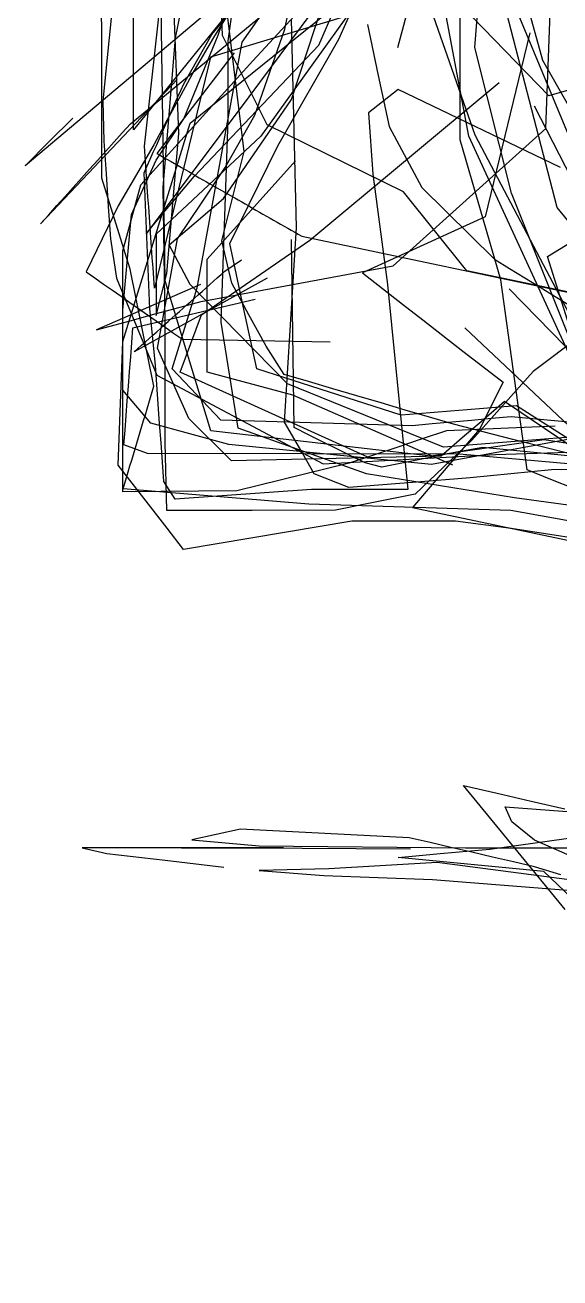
# Model space of a CAD drawing. Header units: metres. Extents: x 30 to 6769, y 117 to 5736.
# Drawn here: x 1308 to 1649, y 914 to 1712 of the extents above; entities that cross this region are included whole.
import ezdxf

# ---------------------------------------------------------------- set-up
doc = ezdxf.new("R2010")
doc.units = ezdxf.units.M
doc.layers.add('FLOOR_1', color=2, linetype='Continuous')

msp = doc.modelspace()

# ---------------------------------------------------------------- linework, layer by layer
at = {"layer": 'FLOOR_1', "color": 2}
for points in [[(1616.99, 2160.59), (1560.56, 1962.43), (1522.03, 1849.98), (1474.66, 1765.54), (1377.35, 1644.8), (1377.35, 1658.71), (1377.35, 1672.62), (1377.35, 1686.52), (1377.35, 1700.43), (1377.35, 1714.34), (1377.35, 1728.25), (1377.35, 1742.16), (1372.19, 1856.26), (1432.38, 2055.5), (1505.86, 2232.38), (1520.81, 2429.55), (1453.91, 2594.51)], [(2005.73, 1783.4), (2014.46, 1672.04), (1998.87, 1609.54), (1966.96, 1580.07), (1935.04, 1550.6), (1826.62, 1516.58), (1797.36, 1514.33), (1768.1, 1512.08), (1736.63, 1515.62), (1637.89, 1688.95), (1593.01, 1850.34)], [(1545.5, 1697.17), (1585.21, 1845.21)], [(1671.3, 1496.1), (1594.81, 1641.44), (1525.82, 1838.52)], [(1645.72, 1456.2), (1576.48, 1453.28), (1561.02, 1448.12), (1545.56, 1442.96), (1530.1, 1437.81), (1514.64, 1432.65), (1443.18, 1415.14), (1370.64, 1414.36), (1370.64, 1431.83), (1370.64, 1449.31), (1370.64, 1567.77), (1382.06, 1609.81), (1395.84, 1625.12), (1409.61, 1640.43), (1423.38, 1655.74), (1453.41, 1688.66), (1503.53, 1743.37)], [(1658.07, 1416.32), (1643.02, 1422.34), (1627.97, 1428.37), (1611.13, 1549.38), (1585.25, 1638.49), (1585.25, 1649.86), (1585.25, 1661.23), (1585.25, 1672.59), (1585.25, 1683.96), (1585.25, 1695.33), (1585.25, 1706.7), (1585.25, 1718.06)], [(1526.58, 1436.46), (1407, 1490.58), (1413.85, 1508.87), (1420.7, 1527.15), (1489.67, 1574.66), (1609.97, 1674.94)], [(1580.6, 1431.39), (1546.68, 1446.24), (1512.76, 1461.09), (1478.84, 1475.94), (1424.29, 1490.65), (1424.29, 1492.64), (1424.29, 1494.64), (1424.29, 1496.63), (1424.29, 1498.63), (1424.29, 1500.63), (1424.29, 1502.62), (1424.29, 1504.62), (1424.29, 1506.61), (1424.29, 1508.61), (1424.29, 1510.6), (1424.29, 1512.6), (1424.29, 1514.6), (1424.29, 1516.59), (1424.29, 1518.59), (1424.29, 1520.58), (1424.29, 1522.58), (1424.29, 1524.58), (1424.29, 1526.57), (1424.29, 1528.57), (1424.29, 1530.56), (1424.29, 1532.56), (1424.29, 1534.55), (1424.29, 1536.55), (1424.29, 1538.55), (1424.29, 1540.54), (1424.29, 1542.54), (1424.29, 1544.53), (1424.29, 1546.53), (1424.29, 1548.52), (1424.29, 1550.52), (1424.29, 1552.52), (1424.29, 1554.51), (1424.29, 1556.51), (1424.29, 1558.5), (1424.29, 1560.5), (1424.29, 1562.5), (1480.37, 1625.11)], [(1462.39, 1550.48), (1377.72, 1503.5), (1380.12, 1505.64), (1382.53, 1507.78), (1384.93, 1509.92), (1387.34, 1512.06), (1389.75, 1514.2), (1392.15, 1516.34), (1394.56, 1518.48), (1396.97, 1520.62), (1399.37, 1522.76), (1401.78, 1524.9), (1404.19, 1527.04), (1406.59, 1529.18), (1409, 1531.32), (1411.4, 1533.46), (1413.81, 1535.6), (1416.22, 1537.74), (1418.62, 1539.88), (1421.03, 1542.02), (1423.44, 1544.16), (1425.84, 1546.3), (1428.25, 1548.44), (1430.66, 1550.58), (1433.06, 1552.72), (1435.47, 1554.86), (1446.18, 1562.15)], [(1754.96, 848.79), (1746.2, 978.68), (1746.2, 1090.31), (1746.2, 1147.1), (1746.2, 1325.3), (1759.64, 1402.63), (1684.98, 1429.43), (1584.86, 1438.51), (1386.37, 1438.85), (1371.28, 1444.42), (1372, 1453.73), (1372.71, 1463.03), (1373.43, 1472.34), (1374.14, 1481.65), (1374.86, 1490.95), (1375.57, 1500.26), (1376.29, 1509.56), (1377, 1518.87), (1454.73, 1536.96)]]:
    msp.add_lwpolyline(points, dxfattribs=at)
at = {"layer": 'FLOOR_1', "color": 3}
for points in [[(2395.63, 2249.17), (2197.44, 2283.41), (2157.53, 2243.48), (2117.1, 2194.63), (2078.9, 2048.42), (2047.39, 1915.52), (2034.58, 1717.49), (1956.6, 1538.16), (1839.22, 1419.68), (1755.28, 1291.5), (1760.69, 1245.66), (1786.5, 1206.57), (1809.91, 1192.5), (1759.11, 1280.65), (1747.69, 1359.28), (1739.06, 1376.56), (1730.42, 1393.84), (1721.79, 1411.12), (1660.72, 1488.71), (1590.69, 1640.77), (1552.79, 1842.75), (1552.83, 1991.91), (1491.53, 2161.93)], [(1709.78, 1398.41), (1619.85, 1410.64), (1525.71, 1425.95), (1443.95, 1454.87), (1433.08, 1522.37), (1437.7, 1651.35), (1437.7, 1676.42), (1437.7, 1701.48), (1455.2, 1827.35)], [(1654.3, 1448), (1621.02, 1469.25), (1610.55, 1468.37), (1600.09, 1467.5), (1589.62, 1466.63), (1579.15, 1465.76), (1568.68, 1464.88), (1558.22, 1464.01), (1547.75, 1463.14), (1455.75, 1492.72), (1447.2, 1532.66), (1438.64, 1572.59), (1469.13, 1634.62), (1508.08, 1702.48), (1550.44, 1797.76)], [(1662.45, 1514.13), (1631.65, 1491.02), (1592.75, 1447.34), (1556.52, 1412.88), (1531.24, 1407.82), (1505.95, 1402.76), (1452.91, 1402.52), (1398.53, 1402.52), (1397.46, 1445.85), (1397.46, 1522.77), (1396.2, 1608.16), (1404.17, 1703.48), (1422.33, 1792.64)], [(2020.38, 1715.12), (1990.53, 1617.59), (1982.52, 1604.23), (1974.51, 1590.87), (1966.5, 1577.52), (1958.49, 1564.16), (1890.92, 1499.38), (1834.75, 1463.15), (1786.3, 1420.17), (1752.51, 1333), (1746.2, 1255.65), (1746.2, 1219.55), (1746.2, 1233.46), (1746.2, 1247.36), (1711.87, 1382.49), (1666.29, 1483.17), (1640.73, 1564.16), (1742.21, 1626.15), (1843.68, 1759.5)], [(1729.11, 1433.5), (1638.8, 1447.56), (1566.56, 1437.23), (1426.65, 1453.25), (1397.46, 1548.72), (1394.78, 1737.99)], [(1629.56, 1706.65), (1601.16, 1589.37), (1523.05, 1553.83), (1535.84, 1543.88), (1548.62, 1533.93), (1561.4, 1523.98), (1574.18, 1514.02), (1586.96, 1504.07), (1599.74, 1494.12), (1612.52, 1484.17), (1597.61, 1454.32), (1555.01, 1404.56), (1689.92, 1376.13)], [(1652.15, 1148.5), (1587.43, 1227.56), (1608.89, 1222.61), (1630.34, 1217.65), (1651.8, 1212.7)], [(1656.29, 1167.2), (1570.52, 1178.42), (1501.58, 1174.39), (1457.34, 1173.39), (1498.38, 1170.23), (1567.71, 1167.68), (1726.19, 1155.08)]]:
    msp.add_lwpolyline(points, dxfattribs=at)
at = {"layer": 'FLOOR_1', "color": 6}
for points in [[(1798.05, 1373.15), (1758.35, 1273.4), (1752.98, 1294.88), (1747.62, 1316.35), (1698.21, 1414.6), (1613.54, 1471.84), (1600.05, 1460.27), (1586.56, 1448.7), (1573.07, 1437.13), (1525.32, 1436.07), (1439.65, 1434.13), (1412.66, 1461.13), (1392.66, 1505.9), (1405.41, 1575.48), (1420.56, 1598.22), (1435.71, 1620.95), (1454.52, 1654.23), (1473.7, 1708.97), (1489.39, 1785.79), (1504.36, 1830.72), (1547.82, 1869.64), (1545.3, 2038.08)], [(1549.82, 1768.29), (1458.37, 1640.7), (1391.8, 1578.45), (1391.8, 1526.65), (1398.51, 1553.38), (1406.11, 1642.53), (1398.95, 1830.72)], [(1773.03, 908.94), (1773.03, 924.76), (1773.03, 940.59), (1773.03, 956.41), (1778.59, 1055.13), (1774.18, 1112.4), (1768.31, 1217.89), (1763.49, 1380.19), (1677.86, 1452.15), (1567.05, 1431.92), (1437.97, 1444.54), (1388.4, 1458.06), (1370.64, 1479.24), (1370.64, 1504.69), (1370.64, 1530.15), (1376.07, 1591.05), (1391.84, 1625.57), (1409.4, 1651.92), (1431.19, 1705.05), (1449.45, 1759.83)], [(1864.57, 1434.45), (1811.9, 1431.71), (1746.12, 1429.36), (1662.41, 1436.4), (1599.61, 1442.69), (1583.01, 1439.65), (1567.13, 1436.47), (1551.24, 1433.29), (1535.35, 1430.11), (1524.72, 1432.8), (1515.71, 1437.31), (1506.7, 1441.81), (1497.7, 1446.32), (1488.69, 1450.82), (1479.68, 1455.33), (1477.94, 1575.02)], [(1588.23, 1518.83), (1676.5, 1435.66)]]:
    msp.add_lwpolyline(points, dxfattribs=at)
at = {"layer": 'FLOOR_1', "color": 7}
for points in [[(1707.38, 1453.81), (1617.69, 1462.2), (1605.11, 1461.06), (1592.52, 1459.91), (1579.94, 1458.77), (1567.36, 1457.62), (1554.78, 1456.48), (1432.9, 1460.03), (1401.97, 1492.65), (1417.8, 1544.27), (1446.57, 1700.6), (1500.76, 1778.12), (1544.83, 1822.13), (1597.94, 1888.79), (1600.16, 1893.84), (1580.71, 1874.38), (1561.25, 1854.91), (1541.79, 1835.44), (1435.87, 1729.47), (1308.36, 1622.02), (1323.51, 1637.18), (1338.66, 1652.34)], [(1537.05, 1782.14), (1450.78, 1665.88), (1385.38, 1578.63), (1391.89, 1586.39), (1399.89, 1595.99), (1407.89, 1605.59), (1415.88, 1615.19), (1495.37, 1698.81), (1538.22, 1797.89)], [(1742.48, 1479.16), (1646.95, 1595.5), (1608.92, 1741.96)], [(1405.24, 1676.92), (1318.21, 1585.05), (1323.42, 1590.83), (1328.62, 1596.62), (1333.82, 1602.4), (1339.02, 1608.18), (1344.23, 1613.97), (1349.43, 1619.75), (1354.63, 1625.53), (1359.83, 1631.32), (1365.04, 1637.1), (1370.24, 1642.88), (1375.44, 1648.67), (1480.61, 1735.57)], [(1526.17, 1711.89), (1533.13, 1679.41), (1540.09, 1646.93), (1560.77, 1608.18), (1607.03, 1562.53), (1616.71, 1556.57), (1626.39, 1550.61), (1636.07, 1544.65), (1645.75, 1538.69), (1655.43, 1532.74)], [(1441.32, 1693.89), (1392.24, 1629.81), (1394.49, 1628.52), (1396.74, 1627.24), (1398.99, 1625.95), (1401.24, 1624.66), (1403.49, 1623.38), (1405.74, 1622.09), (1407.99, 1620.8), (1410.24, 1619.52), (1412.49, 1618.23), (1414.74, 1616.94), (1416.99, 1615.66), (1419.24, 1614.37), (1421.49, 1613.08), (1423.74, 1611.8), (1425.99, 1610.51), (1428.24, 1609.22), (1430.49, 1607.94), (1432.74, 1606.65), (1434.99, 1605.37), (1437.25, 1604.08), (1439.5, 1602.79), (1441.75, 1601.51), (1444, 1600.22), (1446.25, 1598.93), (1448.5, 1597.65), (1450.75, 1596.36), (1453, 1595.07), (1455.25, 1593.79), (1457.5, 1592.5), (1459.75, 1591.21), (1462, 1589.93), (1464.25, 1588.64), (1466.5, 1587.35), (1468.75, 1586.07), (1471, 1584.78), (1473.25, 1583.49), (1475.5, 1582.21), (1477.75, 1580.92), (1480, 1579.63), (1482.25, 1578.35), (1484.5, 1577.06), (1669.67, 1538.22)]]:
    msp.add_lwpolyline(points, dxfattribs=at)
at = {"layer": 'FLOOR_1', "color": 1}
for points in [[(1964.05, 1716.8), (2033.34, 1599.48), (2048.87, 1547.2), (2050.63, 1527.84), (2052.39, 1508.48), (2054.15, 1489.12), (2045.03, 1474.57), (2030.92, 1462.22), (2016.82, 1449.88), (2002.72, 1437.53), (1909, 1436.07), (1789.54, 1436.07), (1674.33, 1463.42), (1618, 1604.45), (1594.66, 1697.18), (1605.37, 1834.65)], [(1842.72, 1739.97), (1729.33, 1691.73), (1641.76, 1666.47), (1530.33, 1781.43)], [(1595.64, 1782.24), (1667.15, 1610.15), (1723.86, 1474.05), (1746.2, 1313.47), (1746.2, 1223.75), (1746.2, 1215.35), (1746.2, 1224.68), (1746.2, 1234.01), (1749.23, 1286.9), (1755.16, 1420.42), (1814.87, 1450.29), (1940.3, 1482.85), (2008.78, 1567.65), (2056.29, 1672.93), (2058.13, 1761.98)], [(1616.78, 1748.75), (1426.37, 1691.07), (1390.71, 1544.06), (1390.25, 1550.52), (1389.79, 1556.98), (1389.33, 1563.44), (1388.87, 1569.9), (1388.41, 1576.36), (1387.95, 1582.81), (1387.49, 1589.27), (1387.02, 1595.73), (1386.56, 1602.19), (1386.1, 1608.65), (1385.64, 1615.11), (1385.18, 1621.56), (1384.72, 1628.02), (1384.26, 1634.48), (1397.97, 1757.08)], [(1758.44, 1429.36), (1643.41, 1428.47), (1617.53, 1425.88), (1591.66, 1423.29), (1554.83, 1420.31), (1514.39, 1417.2), (1492.43, 1425.8), (1482.98, 1442.34), (1473.54, 1458.88), (1481.03, 1582.75), (1477.94, 1715.19)], [(1753.9, 1062.79), (1638.57, 1172.85), (1545.8, 1181.78), (1574.93, 1184.43), (1604.06, 1187.08), (1680.13, 1197.53)]]:
    msp.add_lwpolyline(points, dxfattribs=at)
at = {"layer": 'FLOOR_1', "color": 4}
for points in [[(1734.31, 1381.63), (1617.53, 1402.52), (1488.86, 1406.66), (1370.77, 1416.36), (1371.85, 1419.99), (1372.94, 1423.62), (1374.03, 1427.25), (1375.12, 1430.88), (1376.21, 1434.51), (1377.29, 1438.14), (1378.38, 1441.77), (1379.47, 1445.4), (1380.56, 1449.03), (1381.65, 1452.66), (1382.74, 1456.28), (1383.82, 1459.91), (1384.91, 1463.54), (1386, 1467.17), (1387.09, 1470.8), (1388.18, 1474.43), (1389.27, 1478.06), (1390.35, 1481.69), (1375.32, 1556.23), (1357.23, 1614.12), (1357.23, 1638.36), (1357.23, 1662.6), (1357.23, 1686.84), (1357.23, 1711.08), (1352.62, 1824.4)], [(2021.17, 1791.97), (2016.02, 1664.07), (2030.22, 1560.9), (2048.41, 1495.21), (2059.79, 1461.05), (2025.17, 1463), (1982.92, 1470.92), (1894.9, 1488.18), (1698.01, 1532.38), (1589.4, 1555.01), (1549.13, 1605.37), (1462.51, 1648.11), (1448.31, 1676.54), (1434.1, 1704.97), (1429.88, 1814.08)], [(1477.94, 1783.39), (1428.17, 1703.57), (1416.03, 1682.61), (1407.45, 1666.87), (1398.87, 1651.13), (1390.29, 1635.38), (1367.58, 1596.49), (1347.19, 1554.48), (1352.76, 1550.58), (1358.33, 1546.68), (1363.91, 1542.78), (1369.48, 1538.87), (1375.05, 1534.97), (1380.62, 1531.07), (1386.2, 1527.16), (1391.77, 1523.26), (1397.34, 1519.36), (1402.92, 1515.46), (1408.49, 1511.55), (1502.58, 1509.88)], [(1726.86, 1374.12), (1617.64, 1391.06), (1582.17, 1395.81), (1560.23, 1395.81), (1538.29, 1395.81), (1516.36, 1395.81), (1409.21, 1377.83), (1398.79, 1391.23), (1388.38, 1404.63), (1377.96, 1418.03), (1367.54, 1431.43), (1370.66, 1510.11), (1413.47, 1649.13), (1532.86, 1745.53)], [(1664.56, 1436.36), (1618.74, 1447.82), (1581.1, 1457.42), (1565.71, 1461.95), (1550.31, 1466.48), (1534.92, 1471.01), (1519.52, 1475.54), (1504.12, 1480.07), (1488.73, 1484.6), (1473.33, 1489.13), (1461.78, 1507.1), (1450.83, 1527.18), (1439.88, 1547.26), (1433.67, 1574.23), (1447.84, 1630.94), (1434.44, 1740.73)], [(1713.94, 1453.84), (1574.63, 1442.78), (1475.44, 1483.26), (1413.51, 1546.49), (1400.06, 1571.54), (1417.33, 1586.35), (1434.6, 1601.16), (1477.83, 1664.04), (1498.13, 1725.46)], [(1726.65, 1151.26), (1632.63, 1192.83), (1618.15, 1204.42), (1613.98, 1213.98), (1687.36, 1208.34)], [(1470.7, 1187.81), (1344.72, 1187.81), (1360.42, 1184.27), (1397.58, 1179.9), (1434.75, 1175.53)], [(1472.72, 1187.81), (1408, 1187.81), (1422.01, 1187.81), (1436.03, 1187.81), (1450.05, 1187.81), (1553.58, 1187.15)]]:
    msp.add_lwpolyline(points, dxfattribs=at)
at = {"layer": 'FLOOR_1', "color": 5}
for points in [[(1373.78, 1821.82), (1357.91, 1663.3), (1358.55, 1637.55), (1359.93, 1616.85), (1361.31, 1596.14), (1362.69, 1575.44), (1366.56, 1550.53), (1392.28, 1488.77), (1498.01, 1432.32), (1607.79, 1438.16), (1753.04, 1442.78), (1914.53, 1442.27), (2038.29, 1433.58), (2077.39, 1445.35), (2091.3, 1459.27), (2105.21, 1473.19), (2112.21, 1520.12), (2098.74, 1632.75), (2094.42, 1757.66)], [(1649.03, 1620.94), (1545.73, 1670.43), (1526.94, 1655.57), (1529.73, 1616.55), (1538.92, 1546.45), (1551.88, 1415.94), (1521.27, 1415.94), (1490.66, 1415.94), (1403.85, 1409.76), (1396.63, 1420.95), (1395.75, 1433.3), (1394.87, 1445.64), (1393.98, 1457.99), (1393.1, 1470.33), (1392.22, 1482.68), (1391.34, 1495.02), (1387.68, 1530.91), (1384.16, 1617.48), (1386.1, 1621.84), (1388.03, 1626.2), (1389.97, 1630.56), (1391.91, 1634.92), (1393.84, 1639.28), (1395.78, 1643.64), (1397.72, 1648), (1399.65, 1652.36), (1401.59, 1656.72), (1403.53, 1661.08), (1405.46, 1665.44), (1407.4, 1669.8), (1409.34, 1674.16), (1427.13, 1705.51), (1495.44, 1788.25)], [(1420.07, 1546.47), (1353.8, 1517.48), (1364.91, 1520.52), (1376.03, 1523.55), (1387.15, 1526.58), (1398.26, 1529.62), (1409.38, 1532.65), (1420.5, 1535.68), (1542.61, 1558.36), (1639.72, 1645.62), (1643.13, 1736.59)], [(1632.38, 1660.19), (1715.38, 1498.18)], [(1616.38, 1543.63), (1714.66, 1443.1), (1746.2, 1377.8), (1747.08, 1338.49), (1749.14, 1345.72), (1751.21, 1352.95), (1753.27, 1360.19), (1755.34, 1367.42), (1757.4, 1374.65), (1759.47, 1381.88), (1834.5, 1409.56)], [(1649.39, 1170.57), (1632.5, 1175.86), (1619.21, 1178.93), (1605.92, 1182), (1592.63, 1185.07), (1579.34, 1188.14), (1566.05, 1191.21), (1552.75, 1194.28), (1445.37, 1199.84), (1414.48, 1192.97), (1457.29, 1189.08), (1588.58, 1187.81), (1708.54, 1187.81)]]:
    msp.add_lwpolyline(points, dxfattribs=at)

doc.saveas('drawing.dxf')
